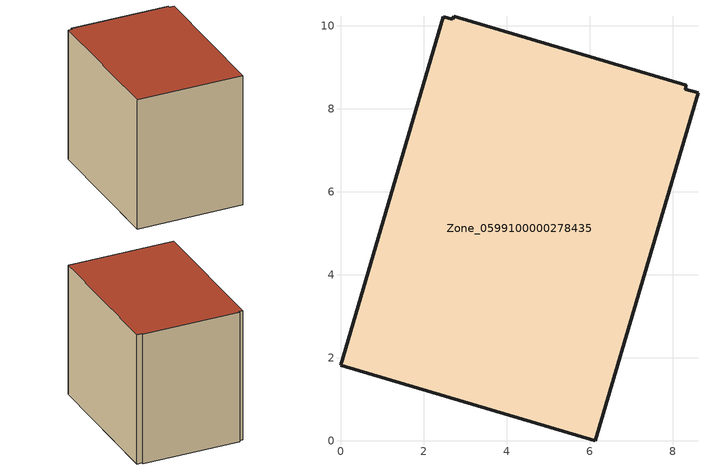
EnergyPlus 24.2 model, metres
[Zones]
Zone_0599100000278435
 floor ground (C_G): 8.33,8.57 8.3,8.48 8.61,8.38 6.14,0 0,1.82 2.48,10.22 2.71,10.15 2.73,10.23 z0.5
 wall outside (C_F): 6.14,0 8.61,8.38 8.3,8.48 8.33,8.57 2.73,10.23 2.71,10.15 2.48,10.22 0,1.82 6.14,0 z0.5:8.57
 roof outside (C_R): 8.3,8.48 8.33,8.57 2.73,10.23 2.71,10.15 2.48,10.22 0,1.82 6.14,0 8.61,8.38 z8.57
[BUILDING]
Pand.0599100000278435: North Axis=0; Terrain=City; Loads Convergence Tolerance Value=0.04; Temperature Convergence Tolerance Value=0.4; Solar Distribution=FullExterior; Maximum Number of Warmup Days=25; Minimum Number of Warmup Days=1
[Site:Location]
Rotterdam.The.Hague.AP_ZH_NLD Design_Conditions: Latitude=51.96; Longitude=4.45; Time Zone=1; Elevation=-4.5
[SITE:GROUNDTEMPERATURE:BUILDINGSURFACE]
18, 18, 18, 18, 18, 18, 18, 18, 18, 18, 18, 18
[MATERIAL] Thermal Absorptance=0.9; Solar Absorptance=0.7; Visible Absorptance=0.7
Name | Roughness | Thickness | Conductivity | Density | Specific Heat
G.TI.1965-1974 | MediumSmooth | 0.15 | 0.882353 | 540 | 1210
F.TI.1965-1974 | Rough | 0.3 | 0.697674 | 1920 | 840
R.TI.1965-1974 | MediumRough | 0.2 | 0.232558 | 1500 | 1000
[CONSTRUCTION]
C_G: G.TI.1965-1974
C_F: F.TI.1965-1974
C_R: R.TI.1965-1974
[ZONE]
Zone_0599100000278435: Type=1; Multiplier=1; Ceiling Height=Autocalculate; Volume=Autocalculate; Floor Area=autocalculate; Part of Total Floor Area=Yes
[ZONEINFILTRATION:DESIGNFLOWRATE]
Infil_Zone_0599100000278435: Zone or ZoneList or Space or SpaceList=Zone_0599100000278435; Schedule=AlwaysOn; Design Flow Rate Calculation Method=Flow/Area; Flow Rate per Floor Area=0.003; Constant Term Coefficient=1; Temperature Term Coefficient=0; Velocity Term Coefficient=0; Velocity Squared Term Coefficient=0
[HVACTEMPLATE:ZONE:IDEALLOADSAIRSYSTEM]
Zone_0599100000278435: Maximum Heating Supply Air Temperature=50; Minimum Cooling Supply Air Temperature=13; Maximum Heating Supply Air Humidity Ratio=0.0156; Minimum Cooling Supply Air Humidity Ratio=0.0077; Heating Limit=NoLimit; Cooling Limit=NoLimit; Dehumidification Control Type=ConstantSensibleHeatRatio; Cooling Sensible Heat Ratio=0.7; Dehumidification Setpoint=60; Humidification Control Type=None; Humidification Setpoint=30; Outdoor Air Method=None; Outdoor Air Flow Rate per Person=0.00944; Outdoor Air Flow Rate per Zone Floor Area=0; Outdoor Air Flow Rate per Zone=0; Demand Controlled Ventilation Type=None; Outdoor Air Economizer Type=NoEconomizer; Heat Recovery Type=None; Sensible Heat Recovery Effectiveness=0.7; Latent Heat Recovery Effectiveness=0.65
[ZONECONTROL:THERMOSTAT]
ThermostatControl_Zone_0599100000278435: Zone or ZoneList=Zone_0599100000278435; Control Type Schedule=DualSetpointControlType; Control 1=Thermostat_Zone_0599100000278435; Temperature Difference Between Cutout And Setpoint=0
[THERMOSTATSETPOINT:DUALSETPOINT]
Thermostat_Zone_0599100000278435: Heating Setpoint Temperature Schedule=HeatingSetpoint_Zone_0599100000278435; Cooling Setpoint Temperature Schedule=CoolingSetpoint_Zone_0599100000278435
[SCHEDULE:COMPACT]
HeatingSetpoint_Zone_0599100000278435: Through: 12/31, For: AllDays, Until: 24:00, 21
CoolingSetpoint_Zone_0599100000278435: Through: 12/31, For: AllDays, Until: 24:00, 24
DualSetpointControlType: Through: 12/31, For: AllDays, Until: 24:00, 4
AlwaysOn: Through: 12/31, For: AllDays, Until: 24:00, 1
